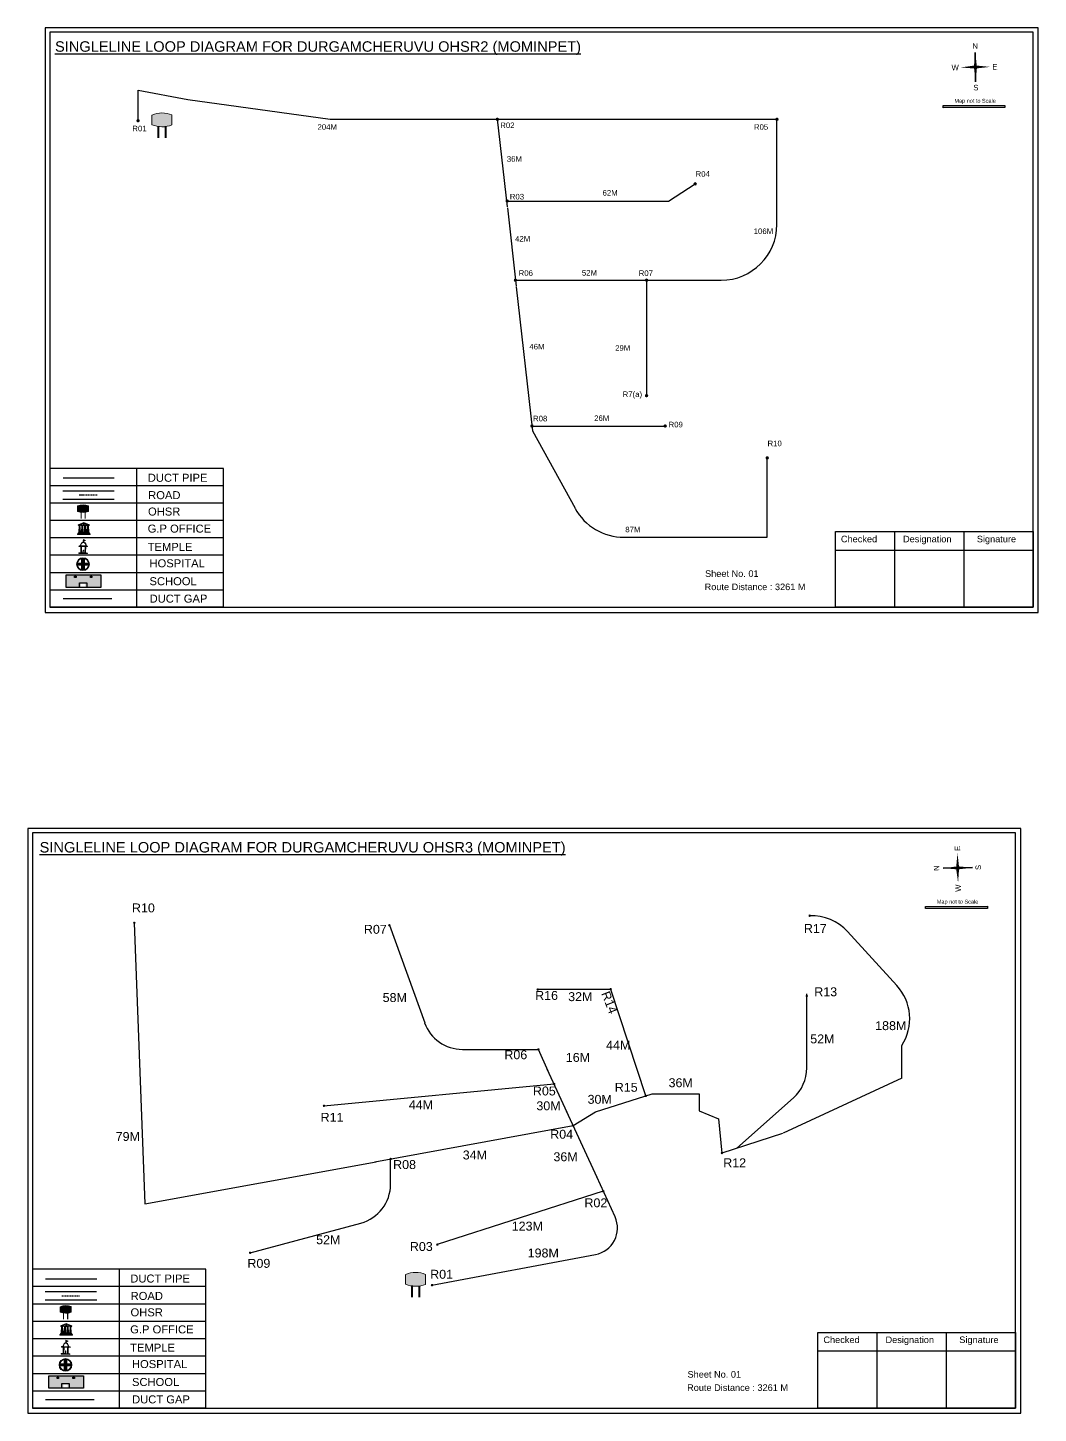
# Model space of a CAD drawing. Header units: inches. Extents: x 1512 to 7627, y 399 to 2397.
# Drawn here: x 2392 to 3297, y 399 to 1642 of the extents above; entities that cross this region are included whole.
import ezdxf

# ---------------------------------------------------------------- set-up
doc = ezdxf.new("R2010")
doc.units = ezdxf.units.IN
doc.header["$MEASUREMENT"] = 0
doc.linetypes.add('DASHEDX2', pattern=[1.5, 1, -0.5])
for name, color, linetype in [('LANDMARK', 7, 'Continuous'), ('OHT', 7, 'Continuous'), ('pipe', 5, 'Continuous')]:
    doc.layers.add(name, color=color, linetype=linetype)
doc.styles.get("Standard").update_dxf_attribs({"font": 'arial.ttf'})

# ---------------------------------------------------------------- blocks, each defined once
blk = doc.blocks.new('OHT')
at = {"linetype": 'Continuous', "lineweight": 0, "true_color": 0x0ffffc}
blk.add_hatch(color=4, dxfattribs=at).paths.add_polyline_path([(0.012, 1), (0, 1, 0.101323), (-0.4, 0.916), (-0.4, 0.525, 0.194075), (0.399, 0.521), (0.399, 0.921, 0.097877)])
at = {"color": 4, "linetype": 'Continuous', "lineweight": 0, "true_color": 0x0ffffc, "flags": 128}
for points in [[(-0.4, 0.525), (-0.4, 0.916)], [(0.399, 0.521), (0.399, 0.921)]]:
    blk.add_lwpolyline(points, dxfattribs=at)
at = {"color": 4, "linetype": 'Continuous', "lineweight": 0, "true_color": 0x0ffffc, "const_width": 0.075, "flags": 128}
for points in [[(-0.15, 0), (-0.15, 0.475)], [(0.15, 0), (0.15, 0.473)]]:
    blk.add_lwpolyline(points, dxfattribs=at)
at = {"color": 4, "linetype": 'Continuous', "lineweight": 0, "true_color": 0x0ffffc}
for centre, radius, start, end in [((0.006, -0.019), 1.019, 67.3109, 113.4711), ((0.004, 1.513), 1.068, 247.7682, 291.7007)]:
    blk.add_arc(centre, radius, start, end, dxfattribs=at)
blk = doc.blocks.new('Government_Office')
at = {"linetype": 'Continuous', "lineweight": 0, "true_color": 0xff0000}
for points in [[(-0.5, 0.05), (0.5, 0.05), (0.5, 0), (-0.5, 0)], [(-0.45, 0.08), (-0.45, 0.12), (0.45, 0.12), (0.45, 0.08)], [(-0.4, 0.14), (-0.4, 0.18), (0.4, 0.18), (0.4, 0.14)]]:
    blk.add_hatch(color=1, dxfattribs=at).paths.add_polyline_path(points)
h = blk.add_hatch(color=1, dxfattribs=at)
h.paths.add_polyline_path([(0.44, 0.72), (0.45, 0.75), (0, 0.93), (-0.45, 0.75), (-0.44, 0.72)])
h.paths.add_polyline_path([(0.36, 0.75), (-0.36, 0.75), (0, 0.9)], flags=16)
h.paths.add_polyline_path([(0, 0.78, -1), (0, 0.87, -1)], flags=0)
h = blk.add_hatch(color=1, dxfattribs=at)
edge = h.paths.add_edge_path()
edge.add_line((-0.27, 0.2), (-0.3, 0.68))
edge.add_line((-0.3, 0.68), (-0.29, 0.68))
edge.add_arc((-0.28, 0.69), 0.0176, 225.304, 441.5659)
edge.add_line((-0.28, 0.7), (-0.39, 0.7))
edge.add_arc((-0.39, 0.69), 0.0176, 98.4341, 314.696)
edge.add_line((-0.38, 0.68), (-0.37, 0.68))
edge.add_line((-0.37, 0.68), (-0.4, 0.2))
edge.add_line((-0.4, 0.2), (-0.27, 0.2))
h = blk.add_hatch(color=1, dxfattribs=at)
edge = h.paths.add_edge_path()
edge.add_line((-0.05, 0.2), (-0.07, 0.68))
edge.add_line((-0.07, 0.68), (-0.07, 0.68))
edge.add_arc((-0.05, 0.69), 0.0176, 225.304, 441.5659)
edge.add_line((-0.05, 0.7), (-0.17, 0.7))
edge.add_arc((-0.17, 0.69), 0.0176, 98.4341, 314.696)
edge.add_line((-0.16, 0.68), (-0.15, 0.68))
edge.add_line((-0.15, 0.68), (-0.18, 0.2))
edge.add_line((-0.18, 0.2), (-0.05, 0.2))
h = blk.add_hatch(color=1, dxfattribs=at)
edge = h.paths.add_edge_path()
edge.add_arc((0, 0.83), 0.0467, 90, 270)
edge.add_arc((0, 0.83), 0.0467, 270, 450)
h = blk.add_hatch(color=1, dxfattribs=at)
edge = h.paths.add_edge_path()
edge.add_line((0.18, 0.2), (0.15, 0.68))
edge.add_line((0.15, 0.68), (0.16, 0.68))
edge.add_arc((0.17, 0.69), 0.0176, 225.304, 441.5659)
edge.add_line((0.17, 0.7), (0.05, 0.7))
edge.add_arc((0.05, 0.69), 0.0176, 98.4341, 314.696)
edge.add_line((0.07, 0.68), (0.07, 0.68))
edge.add_line((0.07, 0.68), (0.05, 0.2))
edge.add_line((0.05, 0.2), (0.18, 0.2))
h = blk.add_hatch(color=1, dxfattribs=at)
edge = h.paths.add_edge_path()
edge.add_line((0.4, 0.2), (0.37, 0.68))
edge.add_line((0.37, 0.68), (0.38, 0.68))
edge.add_arc((0.39, 0.69), 0.0176, 225.304, 441.5659)
edge.add_line((0.4, 0.7), (0.28, 0.7))
edge.add_arc((0.28, 0.69), 0.0176, 98.4341, 314.696)
edge.add_line((0.29, 0.68), (0.3, 0.68))
edge.add_line((0.3, 0.68), (0.27, 0.2))
edge.add_line((0.27, 0.2), (0.4, 0.2))
at = {"color": 1, "linetype": 'Continuous', "lineweight": 0, "true_color": 0xff0000, "flags": 128}
for points in [[(-0.5, 0.05), (0.5, 0.05), (0.5, 0), (-0.5, 0)], [(-0.45, 0.75), (-0.44, 0.72), (0.44, 0.72), (0.45, 0.75), (0, 0.93)], [(-0.45, 0.08), (-0.45, 0.12), (0.45, 0.12), (0.45, 0.08)], [(-0.4, 0.14), (-0.4, 0.18), (0.4, 0.18), (0.4, 0.14)], [(-0.36, 0.75), (0.36, 0.75), (0, 0.9)]]:
    blk.add_lwpolyline(points, close=True, dxfattribs=at)
for points in [[(-0.27, 0.2), (-0.3, 0.68), (-0.29, 0.68, 1.379694), (-0.28, 0.7), (-0.39, 0.7, 1.379694), (-0.38, 0.68), (-0.37, 0.68), (-0.4, 0.2)], [(-0.05, 0.2), (-0.07, 0.68), (-0.07, 0.68, 1.379694), (-0.05, 0.7), (-0.17, 0.7, 1.379694), (-0.16, 0.68), (-0.15, 0.68), (-0.18, 0.2)], [(0, 0.87, 1), (0, 0.78, 1)], [(0.18, 0.2), (0.15, 0.68), (0.16, 0.68, 1.379694), (0.17, 0.7), (0.05, 0.7, 1.379694), (0.07, 0.68), (0.07, 0.68), (0.05, 0.2)], [(0.4, 0.2), (0.37, 0.68), (0.38, 0.68, 1.379694), (0.4, 0.7), (0.28, 0.7, 1.379694), (0.29, 0.68), (0.3, 0.68), (0.27, 0.2)]]:
    blk.add_lwpolyline(points, format="xyb", close=True, dxfattribs=at)
blk = doc.blocks.new('Temple')
at = {"linetype": 'Continuous', "lineweight": 0, "true_color": 0xe66000}
blk.add_hatch(color=32, dxfattribs=at).paths.add_polyline_path([(-0.006, 1), (0.147, 0.931), (0, 0.85)])
at = {"linetype": 'Continuous', "lineweight": 0, "true_color": 0xff0000}
h = blk.add_hatch(color=1, dxfattribs=at)
edge = h.paths.add_edge_path()
edge.add_line((0.175, 0.49), (0.225, 0.49))
edge.add_line((0.225, 0.49), (0.225, 0.497))
edge.add_line((0.225, 0.497), (0.307, 0.497))
edge.add_line((0.307, 0.497), (0.307, 0.533))
edge.add_line((0.307, 0.533), (0.257, 0.533))
edge.add_line((0.257, 0.533), (0.257, 0.54))
edge.add_line((0.257, 0.54), (0.2, 0.54))
edge.add_spline(control_points=[(0.2, 0.54), (0.2, 0.589), (0.19, 0.638), (0.142, 0.743), (0.092, 0.79), (0.027, 0.805), (0.02, 0.806), (0.012, 0.806)], knot_values=[4.712389, 4.712389, 4.712389, 4.712389, 5.278166, 5.278166, 6.117402, 6.117402, 6.223801, 6.223801, 6.223801, 6.223801], degree=3, periodic=0)
edge.add_line((0.012, 0.806), (0.012, 0.79))
edge.add_line((0.012, 0.79), (-0.012, 0.79))
edge.add_line((-0.012, 0.79), (-0.012, 0.806))
edge.add_spline(control_points=[(-0.012, 0.806), (-0.055, 0.802), (-0.096, 0.781), (-0.171, 0.699), (-0.197, 0.628), (-0.2, 0.55), (-0.2, 0.545), (-0.2, 0.54)], knot_values=[6.343965, 6.343965, 6.343965, 6.343965, 6.956638, 6.956638, 7.795874, 7.795874, 7.853982, 7.853982, 7.853982, 7.853982], degree=3, periodic=0)
edge.add_line((-0.2, 0.54), (-0.257, 0.54))
edge.add_line((-0.257, 0.54), (-0.257, 0.533))
edge.add_line((-0.257, 0.533), (-0.307, 0.533))
edge.add_line((-0.307, 0.533), (-0.307, 0.497))
edge.add_line((-0.307, 0.497), (-0.225, 0.497))
edge.add_line((-0.225, 0.497), (-0.225, 0.49))
edge.add_line((-0.225, 0.49), (-0.175, 0.49))
edge.add_line((-0.175, 0.49), (-0.175, 0.07))
edge.add_arc((-0.205, 0.07), 0.03, -90, 0, ccw=False)
edge.add_line((-0.205, 0.04), (-0.257, 0.04))
edge.add_line((-0.257, 0.04), (-0.257, 0.033))
edge.add_line((-0.257, 0.033), (-0.307, 0.033))
edge.add_line((-0.307, 0.033), (-0.307, 0))
edge.add_line((-0.307, 0), (0.307, 0))
edge.add_line((0.307, 0), (0.307, 0.033))
edge.add_line((0.307, 0.033), (0.257, 0.033))
edge.add_line((0.257, 0.033), (0.257, 0.04))
edge.add_line((0.257, 0.04), (0.205, 0.04))
edge.add_arc((0.205, 0.07), 0.03, 180, 270, ccw=False)
edge.add_line((0.175, 0.07), (0.175, 0.49))
h.paths.add_polyline_path([(0.125, 0.07, -0.414214), (0.095, 0.04), (0.05, 0.04), (0.05, 0.033), (-0.05, 0.033), (-0.05, 0.04), (-0.095, 0.04, -0.414214), (-0.125, 0.07), (-0.125, 0.497), (0.125, 0.497)], flags=16)
edge = h.paths.add_edge_path(flags=16)
edge.add_ellipse((0, 0.54), major_axis=(0, 0.242), ratio=0.722808, start_angle=270, end_angle=450, ccw=False)
edge.add_line((0.175, 0.54), (-0.175, 0.54))
h.paths.add_polyline_path([(0.012, 0.23), (0.012, 0.07), (-0.012, 0.07), (-0.012, 0.23)], flags=0)
h = blk.add_hatch(color=1, dxfattribs=at)
edge = h.paths.add_edge_path()
edge.add_line((0.012, 0.857), (0, 0.85))
edge.add_line((0, 0.85), (-0.003, 0.925))
edge.add_line((-0.003, 0.925), (-0.012, 0.925))
edge.add_line((-0.012, 0.925), (-0.012, 0.806))
edge.add_spline(control_points=[(-0.012, 0.806), (-0.004, 0.807), (0.004, 0.807), (0.012, 0.806)], knot_values=[6.223801, 6.223801, 6.223801, 6.223801, 6.343965, 6.343965, 6.343965, 6.343965], degree=3, periodic=0)
edge.add_line((0.012, 0.806), (0.012, 0.857))
h = blk.add_hatch(color=1, dxfattribs=at)
edge = h.paths.add_edge_path()
edge.add_line((0.012, 0.79), (0.012, 0.806))
edge.add_spline(control_points=[(0.012, 0.806), (0.004, 0.807), (-0.004, 0.807), (-0.012, 0.806)], knot_values=[6.223801, 6.223801, 6.223801, 6.223801, 6.343965, 6.343965, 6.343965, 6.343965], degree=3, periodic=0)
edge.add_line((-0.012, 0.806), (-0.012, 0.79))
edge.add_line((-0.012, 0.79), (0.012, 0.79))
at = {"color": 32, "linetype": 'Continuous', "lineweight": 0, "true_color": 0xe66000, "flags": 128}
blk.add_lwpolyline([(-0.006, 1), (0.147, 0.931), (0, 0.85), (-0.006, 1)], dxfattribs=at)
at = {"color": 1, "linetype": 'Continuous', "lineweight": 0, "true_color": 0xff0000, "flags": 128}
blk.add_lwpolyline([(0.2, 0.54), (0.257, 0.54), (0.257, 0.533), (0.307, 0.533), (0.307, 0.497), (0.225, 0.497), (0.225, 0.49), (0.175, 0.49), (0.175, 0.07, 0.414214), (0.205, 0.04), (0.257, 0.04), (0.257, 0.033), (0.307, 0.033), (0.307, 0), (-0.307, 0), (-0.307, 0.033), (-0.257, 0.033), (-0.257, 0.04), (-0.205, 0.04, 0.414214), (-0.175, 0.07), (-0.175, 0.49), (-0.225, 0.49), (-0.225, 0.497), (-0.307, 0.497), (-0.307, 0.533), (-0.257, 0.533), (-0.257, 0.54), (-0.2, 0.54)], format="xyb", dxfattribs=at)
blk.add_lwpolyline([(-0.175, 0.54), (0.175, 0.54)], dxfattribs=at)
blk.add_lwpolyline([(0.125, 0.497), (0.125, 0.07, -0.414214), (0.095, 0.04), (0.05, 0.04), (0.05, 0.033), (-0.05, 0.033), (-0.05, 0.04), (-0.095, 0.04, -0.414214), (-0.125, 0.07), (-0.125, 0.497)], format="xyb", close=True, dxfattribs=at)
for points in [[(0.012, 0.925), (-0.012, 0.925), (-0.012, 0.79), (0.012, 0.79)], [(0.012, 0.23), (-0.012, 0.23), (-0.012, 0.07), (0.012, 0.07)]]:
    blk.add_lwpolyline(points, close=True, dxfattribs=at)
at = {"color": 1, "linetype": 'Continuous', "lineweight": 0, "true_color": 0xff0000}
blk.add_ellipse((0, 0.54), major_axis=(0, 0.242), ratio=0.722808, start_param=4.712389, end_param=7.853982, dxfattribs=at)
blk.add_open_spline([(0.2, 0.54), (0.2, 0.589), (0.19, 0.638), (0.142, 0.743), (0.092, 0.79), (-0.023, 0.816), (-0.085, 0.794), (-0.171, 0.699), (-0.197, 0.628), (-0.2, 0.55), (-0.2, 0.545), (-0.2, 0.54)], degree=3, knots=[4.712389, 4.712389, 4.712389, 4.712389, 5.278166, 5.278166, 6.117402, 6.117402, 6.956638, 6.956638, 7.795874, 7.795874, 7.853982, 7.853982, 7.853982, 7.853982], dxfattribs=at)
blk = doc.blocks.new('*U17')
at = {"color": 0, "linetype": 'DASHEDX2', "transparency": 16777216}
blk.add_line((-8.2, 0), (8, 0), dxfattribs=at)
blk = doc.blocks.new('Hospital')
at = {"linetype": 'Continuous', "lineweight": 0, "true_color": 0x000000}
h = blk.add_hatch(color=18, dxfattribs=at)
h.paths.add_polyline_path([(-0.5, 0, 1), (0.5, 0, 1)])
h.paths.add_polyline_path([(0.45, 0, -1), (-0.45, 0, -1)], flags=16)
at = {"linetype": 'Continuous', "true_color": 0xff0000}
blk.add_hatch(color=1, dxfattribs=at).paths.add_polyline_path([(-0.39, 0.08), (-0.08, 0.08), (-0.08, 0.39), (0.08, 0.39), (0.08, 0.08), (0.39, 0.08), (0.39, -0.08), (0.08, -0.08), (0.08, -0.39), (-0.08, -0.39), (-0.08, -0.08), (-0.39, -0.08)])
at = {"color": 1, "linetype": 'Continuous', "true_color": 0xff0000, "flags": 128}
blk.add_lwpolyline([(-0.39, 0.08), (-0.08, 0.08), (-0.08, 0.39), (0.08, 0.39), (0.08, 0.08), (0.39, 0.08), (0.39, -0.08), (0.08, -0.08), (0.08, -0.39), (-0.08, -0.39), (-0.08, -0.08), (-0.39, -0.08)], close=True, dxfattribs=at)
at = {"color": 18, "linetype": 'Continuous', "lineweight": 0, "true_color": 0x000000}
for radius in [0.5, 0.446]:
    blk.add_circle((0, 0), radius, dxfattribs=at)
blk = doc.blocks.new('*U15')
at = {"color": 0, "linetype": 'DASHEDX2', "transparency": 16777216}
blk.add_line((-8.2, 0), (8, 0), dxfattribs=at)

msp = doc.modelspace()

# ---------------------------------------------------------------- hatches: boundary and pattern name
at = {"true_color": 0x0093dd}
h = msp.add_hatch(color=142, dxfattribs=at)
h.dxf.hatch_style = 1
h.paths.add_polyline_path([(3212, 1572), (3212, 1570.1), (3267.5, 1570.2), (3267.5, 1572.1)])
at = {"ltscale": 0.5}
h = msp.add_hatch(color=5, dxfattribs=at)
h.dxf.hatch_style = 1
h.paths.add_polyline_path([(2492, 1558.4, 1), (2488.9, 1558.4, 1)])
h = msp.add_hatch(color=5, dxfattribs=at)
h.dxf.hatch_style = 1
h.paths.add_polyline_path([(2814.1, 1559.7, 1), (2811, 1559.7, 1)])
h = msp.add_hatch(color=5, dxfattribs=at)
h.dxf.hatch_style = 1
h.paths.add_polyline_path([(3064.7, 1559.7, 1), (3061.6, 1559.7, 1)])
h = msp.add_hatch(color=5, dxfattribs=at)
h.dxf.hatch_style = 1
h.paths.add_polyline_path([(2991.4, 1501.8, 1), (2988.3, 1501.8, 1)])
h = msp.add_hatch(color=5, dxfattribs=at)
h.dxf.hatch_style = 1
h.paths.add_polyline_path([(2822.9, 1486.4, 1), (2819.8, 1486.4, 1)])
h = msp.add_hatch(color=5, dxfattribs=at)
h.dxf.hatch_style = 1
h.paths.add_polyline_path([(2830.3, 1415.4, 1), (2827.2, 1415.4, 1)])
h = msp.add_hatch(color=5, dxfattribs=at)
h.dxf.hatch_style = 1
h.paths.add_polyline_path([(2947.8, 1415.4, 1), (2944.7, 1415.4, 1)])
h = msp.add_hatch(color=5, dxfattribs=at)
h.dxf.hatch_style = 1
h.paths.add_polyline_path([(2947.8, 1311.8, 1), (2944.7, 1311.8, 1)])
h = msp.add_hatch(color=5, dxfattribs=at)
h.dxf.hatch_style = 1
h.paths.add_polyline_path([(2845.1, 1284.6, 1), (2842, 1284.6, 1)])
h = msp.add_hatch(color=5, dxfattribs=at)
h.dxf.hatch_style = 1
h.paths.add_polyline_path([(2964.5, 1284.6, 1), (2961.4, 1284.6, 1)])
h = msp.add_hatch(color=5, dxfattribs=at)
h.dxf.hatch_style = 1
h.paths.add_polyline_path([(3056, 1256, 1), (3052.9, 1256, 1)])
at = {"true_color": 0xc8c92d}
h = msp.add_hatch(color=52, dxfattribs=at)
h.dxf.hatch_style = 1
h.paths.add_polyline_path([(2432.2, 1151), (2426, 1151), (2426, 1139.9), (2432.2, 1139.9)])
h.paths.add_polyline_path([(2457.1, 1151), (2450.9, 1151), (2450.9, 1139.9), (2457.1, 1139.9)])
at = {"true_color": 0x293189}
h = msp.add_hatch(color=177, dxfattribs=at)
h.dxf.hatch_style = 1
h.paths.add_polyline_path([(2450.9, 1151), (2432.2, 1151), (2432.2, 1139.9), (2439.2, 1139.9), (2439.2, 1143.6), (2443.1, 1143.6), (2443.1, 1139.9), (2450.9, 1139.9)])
h.paths.add_polyline_path([(2434.9, 1148.6), (2433.5, 1148.6), (2433.5, 1149.8), (2434.9, 1149.8)], flags=16)
h.paths.add_polyline_path([(2447.8, 1148.6), (2447.8, 1149.8), (2449.1, 1149.8), (2449.1, 1148.6)], flags=16)
at = {"ltscale": 0.5}
h = msp.add_hatch(color=5, dxfattribs=at)
h.dxf.hatch_style = 1
h.paths.add_polyline_path([(3093.7, 845.4, 1), (3091.4, 845.4, 1)])
at = {"true_color": 0x0093dd}
h = msp.add_hatch(color=142, dxfattribs=at)
h.dxf.hatch_style = 1
h.paths.add_polyline_path([(3196.3, 853.7), (3196.3, 851.9), (3251.8, 852), (3251.8, 853.9)])
at = {"ltscale": 0.5}
h = msp.add_hatch(color=5, dxfattribs=at)
h.dxf.hatch_style = 1
h.paths.add_polyline_path([(2488.2, 839, 1), (2486, 839, 1)])
h = msp.add_hatch(color=5, dxfattribs=at)
h.dxf.hatch_style = 1
h.paths.add_polyline_path([(2716.8, 836.9, 1), (2714.6, 836.9, 1)])
h = msp.add_hatch(color=5, dxfattribs=at)
h.dxf.hatch_style = 1
h.paths.add_polyline_path([(2849.8, 779.2, 1), (2847.6, 779.2, 1)])
h = msp.add_hatch(color=5, dxfattribs=at)
h.dxf.hatch_style = 1
h.paths.add_polyline_path([(2915.2, 779.6, 1), (2913, 779.6, 1)])
h = msp.add_hatch(color=5, dxfattribs=at)
h.dxf.hatch_style = 1
h.paths.add_polyline_path([(3091, 773.4, 1), (3088.8, 773.4, 1)])
h = msp.add_hatch(color=5, dxfattribs=at)
h.dxf.hatch_style = 1
h.paths.add_polyline_path([(2850.4, 725.5, 1), (2848.2, 725.5, 1)])
h = msp.add_hatch(color=5, dxfattribs=at)
h.dxf.hatch_style = 1
h.paths.add_polyline_path([(2864.6, 694.5, 1), (2862.4, 694.5, 1)])
h = msp.add_hatch(color=5, dxfattribs=at)
h.dxf.hatch_style = 1
h.paths.add_polyline_path([(2946.7, 683.8, 1), (2944.5, 683.8, 1)])
h = msp.add_hatch(color=5, dxfattribs=at)
h.dxf.hatch_style = 1
h.paths.add_polyline_path([(2658.2, 674.9, 1), (2656, 674.9, 1)])
h = msp.add_hatch(color=5, dxfattribs=at)
h.dxf.hatch_style = 1
h.paths.add_polyline_path([(2881.7, 657.1, 1), (2879.5, 657.1, 1)])
h = msp.add_hatch(color=5, dxfattribs=at)
h.dxf.hatch_style = 1
h.paths.add_polyline_path([(2718, 627.2, 1), (2715.7, 627.2, 1)])
h = msp.add_hatch(color=5, dxfattribs=at)
h.dxf.hatch_style = 1
h.paths.add_polyline_path([(3014.9, 632.5, 1), (3012.7, 632.5, 1)])
h = msp.add_hatch(color=5, dxfattribs=at)
h.dxf.hatch_style = 1
h.paths.add_polyline_path([(2908.6, 598.3, 1), (2906.3, 598.3, 1)])
h = msp.add_hatch(color=5, dxfattribs=at)
h.dxf.hatch_style = 1
h.paths.add_polyline_path([(2759.8, 550.4, 1), (2757.6, 550.4, 1)])
h = msp.add_hatch(color=5, dxfattribs=at)
h.dxf.hatch_style = 1
h.paths.add_polyline_path([(2592, 543.1, 1), (2589.8, 543.1, 1)])
h = msp.add_hatch(color=5, dxfattribs=at)
h.dxf.hatch_style = 1
h.paths.add_polyline_path([(2755.1, 514.1, 1), (2752.8, 514.1, 1)])
at = {"true_color": 0xc8c92d}
h = msp.add_hatch(color=52, dxfattribs=at)
h.dxf.hatch_style = 1
h.paths.add_polyline_path([(2416.5, 432.8), (2410.4, 432.8), (2410.4, 421.7), (2416.5, 421.7)])
h.paths.add_polyline_path([(2441.4, 432.8), (2435.2, 432.8), (2435.2, 421.7), (2441.4, 421.7)])
at = {"true_color": 0x293189}
h = msp.add_hatch(color=177, dxfattribs=at)
h.dxf.hatch_style = 1
h.paths.add_polyline_path([(2435.2, 432.8), (2416.5, 432.8), (2416.5, 421.7), (2423.5, 421.7), (2423.5, 425.4), (2427.4, 425.4), (2427.4, 421.7), (2435.2, 421.7)])
h.paths.add_polyline_path([(2419.2, 430.3), (2417.8, 430.3), (2417.8, 431.6), (2419.2, 431.6)], flags=16)
h.paths.add_polyline_path([(2432.1, 430.3), (2432.1, 431.6), (2433.4, 431.6), (2433.4, 430.3)], flags=16)

# ---------------------------------------------------------------- linework, layer by layer
for p, q in [((3241.2, 1593.3), (3240.7, 1619.6)), ((3240.7, 1619.6), (3241.2, 1593.3)), ((3241.2, 1593.3), (3240.7, 1619.6)), ((3241, 1606.4), (3241.2, 1593.3)), ((2411.4, 1246.5), (2411.4, 1123.2)), ((2489.1, 1246.5), (2489.1, 1122)), ((2566.9, 1230.9), (2411.4, 1230.9)), ((2423, 1226.6), (2468.9, 1226.6)), ((2423, 1219.1), (2469.1, 1219.1)), ((2566.9, 1215.4), (2411.4, 1215.4)), ((2566.9, 1199.8), (2411.4, 1199.8)), ((2566.9, 1184.2), (2411.4, 1184.2)), ((2566.9, 1168.7), (2411.4, 1168.7)), ((2411.4, 1153.1), (2566.9, 1153.1)), ((2411.4, 1137.6), (2566.9, 1137.6)), ((2411.4, 1123.2), (2411.4, 1122)), ((2411.4, 1123), (2411.4, 1122)), ((2566.9, 1122), (2411.4, 1122)), ((3238.4, 888.5), (3212.1, 888)), ((3212.1, 888), (3238.4, 888.5)), ((3238.4, 888.5), (3212.1, 888)), ((3225.3, 888.2), (3238.4, 888.5)), ((2395.7, 528.3), (2395.7, 405)), ((2473.4, 528.3), (2473.4, 403.8)), ((2551.2, 512.7), (2395.7, 512.7)), ((2551.2, 497.1), (2395.7, 497.1)), ((2407.3, 508.4), (2453.2, 508.4)), ((2407.3, 500.9), (2453.4, 500.9)), ((2551.2, 481.6), (2395.7, 481.6)), ((2551.2, 466), (2395.7, 466)), ((2551.2, 450.5), (2395.7, 450.5)), ((2395.7, 434.9), (2551.2, 434.9)), ((2395.7, 419.4), (2551.2, 419.4)), ((2395.7, 405), (2395.7, 403.8)), ((2395.7, 404.8), (2395.7, 403.8)), ((2551.2, 403.8), (2395.7, 403.8))]:
    msp.add_line(p, q)
at = {"color": 1}
for p, q in [((3240.7, 1619.6), (3241, 1606.4)), ((3212.1, 888), (3225.3, 888.2))]:
    msp.add_line(p, q, dxfattribs=at)
at = {"color": 242, "true_color": 0xcd2027}
for p, q in [((3168.4, 1189.9), (3168.4, 1122)), ((3230.6, 1189.9), (3230.6, 1122)), ((3115.5, 1173.4), (3292.7, 1173.4)), ((3152.7, 471.7), (3152.7, 403.8)), ((3214.9, 471.7), (3214.9, 403.8)), ((3099.8, 455.2), (3277, 455.2))]:
    msp.add_line(p, q, dxfattribs=at)
at = {"color": 5}
for p, q in [((2487.1, 839), (2496.6, 587)), ((2715.7, 836.9), (2747.4, 749.3)), ((3126.5, 831.1), (3170.7, 782.8)), ((2914.2, 779.2), (2848.7, 779.2)), ((2945.6, 683.8), (2914.2, 779.2)), ((3089.9, 708.9), (3089.9, 775.3)), ((2781.2, 725.5), (2849.3, 725.5)), ((2858.2, 706), (2849.3, 725.5)), ((3175.1, 699.7), (3175.1, 729.1)), ((2875.2, 668.8), (2857.3, 707.9)), ((3175.1, 699.7), (3068.8, 650.3)), ((2657.1, 674.9), (2863.5, 694.5)), ((2900.6, 669.4), (2951.3, 685.7)), ((2951.3, 685.6), (2993.4, 685.6)), ((2993.4, 685.6), (2993.4, 670.3)), ((3027.3, 636.9), (3077.9, 682.1)), ((2901.9, 610.5), (2874.6, 670.2)), ((2880.6, 657.1), (2900.6, 669.4)), ((2993.4, 670.3), (3010.8, 663.1)), ((3010.8, 663.1), (3013.8, 632.5)), ((2702.8, 624.7), (2880.6, 657.1)), ((3068.2, 650), (3013.8, 632.5)), ((2496.6, 587), (2703.9, 624.8)), ((2716.8, 604.5), (2716.8, 627.2)), ((2918, 575.2), (2901.6, 611.1)), ((2907.5, 598.3), (2758.7, 550.4)), ((2590.9, 543.1), (2690.2, 569.7)), ((2753.9, 514.1), (2900.6, 541.6))]:
    msp.add_line(p, q, dxfattribs=at)
for points in [[(2407.3, 1641.8), (2407.3, 1117.3), (3297.4, 1117.3), (3297.4, 1641.8)], [(2411.4, 1637.8), (2411.4, 1122), (3292.7, 1122), (3292.7, 1637.8)], [(2457.1, 1151), (2457.1, 1139.9), (2426, 1139.9), (2426, 1151)], [(2434.9, 1149.8), (2434.9, 1148.6), (2433.5, 1148.6), (2433.5, 1149.8)], [(2447.8, 1148.6), (2447.8, 1149.8), (2449.1, 1149.8), (2449.1, 1148.6)], [(2391.6, 923.6), (2391.6, 399.1), (3281.7, 399.1), (3281.7, 923.6)], [(2395.7, 919.6), (2395.7, 403.8), (3277, 403.8), (3277, 919.6)], [(2441.4, 432.8), (2441.4, 421.7), (2410.4, 421.7), (2410.4, 432.8)], [(2419.2, 431.6), (2419.2, 430.3), (2417.8, 430.3), (2417.8, 431.6)], [(2432.1, 430.3), (2432.1, 431.6), (2433.4, 431.6), (2433.4, 430.3)]]:
    msp.add_lwpolyline(points, close=True)
at = {"color": 142, "true_color": 0x0093dd}
for points in [[(3267.5, 1570.2), (3212, 1570.1), (3212, 1572), (3267.5, 1572.1), (3267.5, 1570.2)], [(3251.8, 852), (3196.3, 851.9), (3196.3, 853.7), (3251.8, 853.9), (3251.8, 852)]]:
    msp.add_lwpolyline(points, dxfattribs=at)
for points in [[(2566.9, 1122), (2566.9, 1246.5), (2411.4, 1246.5)], [(2437.9, 1139.9), (2437.9, 1144), (2444.4, 1144), (2444.4, 1139.9)], [(2551.2, 403.8), (2551.2, 528.3), (2395.7, 528.3)], [(2422.2, 421.7), (2422.2, 425.8), (2428.7, 425.8), (2428.7, 421.7)]]:
    msp.add_lwpolyline(points)
at = {"color": 242, "true_color": 0xcd2027}
for points in [[(3292.7, 1122), (3115.5, 1122), (3115.5, 1189.9), (3292.7, 1189.9)], [(3277, 403.8), (3099.8, 403.8), (3099.8, 471.7), (3277, 471.7)]]:
    msp.add_lwpolyline(points, close=True, dxfattribs=at)
at = {"color": 5}
for centre, radius, start, end in [((3094, 801.4), 44, 42.4764, 91.9274), ((3138.2, 753.1), 44, 326.9437, 42.4764), ((2781.2, 761.5), 36, 199.8704, 270), ((3053.9, 708.9), 36, 311.753, 0), ((2680.8, 604.5), 36, 285.0132, 0), ((2896.2, 565.2), 24, 280.6389, 24.5797)]:
    msp.add_arc(centre, radius, start, end, dxfattribs=at)
at = {"color": 1}
for points in [[(3239.7, 1606.4), (3242.5, 1606.5), (3240.7, 1619.6)], [(3239.7, 1606.4), (3242.5, 1606.5), (3240.7, 1619.6)], [(3225.3, 886.9), (3225.2, 889.7), (3212.1, 888)], [(3225.3, 886.9), (3225.2, 889.7), (3212.1, 888)]]:
    msp.add_solid(points, dxfattribs=at)
for points in [[(3241, 1605.2), (3241, 1608), (3227.8, 1606.2)], [(3241, 1605.2), (3241, 1608), (3227.8, 1606.2)], [(3239.7, 1606.4), (3242.5, 1606.5), (3241.2, 1593.3)], [(3239.7, 1606.4), (3242.5, 1606.5), (3241.2, 1593.3)], [(3241, 1605.2), (3241, 1608), (3254.1, 1606.7)], [(3241, 1605.2), (3241, 1608), (3254.1, 1606.7)], [(3226.5, 888.3), (3223.7, 888.2), (3225, 901.4)], [(3226.5, 888.3), (3223.7, 888.2), (3225, 901.4)], [(3226.5, 888.3), (3223.7, 888.2), (3225.5, 875.1)], [(3226.5, 888.3), (3223.7, 888.2), (3225.5, 875.1)], [(3225.3, 886.9), (3225.2, 889.7), (3238.4, 888.5)], [(3225.3, 886.9), (3225.2, 889.7), (3238.4, 888.5)]]:
    msp.add_solid(points)
at = {"layer": 'OHT', "color": 5}
for p, q in [((2423.2, 1238), (2469.1, 1238)), ((2407.5, 519.8), (2453.4, 519.8))]:
    msp.add_line(p, q, dxfattribs=at)
at = {"layer": 'OHT', "color": 1}
for p, q in [((2423.2, 1129.8), (2466.8, 1129.8)), ((2407.5, 411.6), (2451.1, 411.6))]:
    msp.add_line(p, q, dxfattribs=at)
at = {"layer": 'pipe'}
for p, q in [((2490.5, 1558.4), (2490.5, 1585.9)), ((2490.5, 1585.9), (2535.2, 1577.6)), ((2535.2, 1577.6), (2662.7, 1559.7)), ((2662.7, 1559.7), (2798.4, 1559.7)), ((2798.4, 1559.7), (3063.1, 1559.7)), ((2812.5, 1559.7), (2821.4, 1481.1)), ((3063.1, 1465.4), (3063.1, 1559.7)), ((2966, 1486.4), (2989.9, 1501.8)), ((2820.8, 1486.4), (2966, 1486.4)), ((2821.5, 1480.4), (2829.4, 1410.1)), ((2828.8, 1415.4), (3013.1, 1415.4)), ((2829.5, 1409.4), (2844, 1280.4)), ((2946.3, 1415.4), (2946.3, 1311.8)), ((2843.5, 1284.6), (2963, 1284.6)), ((2844, 1280.4), (2882.2, 1210.8)), ((3054.5, 1184.8), (3054.5, 1256)), ((2926, 1184.8), (3054.5, 1184.8))]:
    msp.add_line(p, q, dxfattribs=at)
for centre, start, end in [((3013.1, 1465.4), 270, 0), ((2926, 1234.8), 208.7257, 270)]:
    msp.add_arc(centre, 50, start, end, dxfattribs=at)

# ---------------------------------------------------------------- block references
at = {"linetype": 'DASHEDX2'}
for name, p in [('*U17', (2446, 1222.8)), ('*U15', (2430.3, 504.6))]:
    msp.add_blockref(name, p, dxfattribs=at)
at = {"layer": 'LANDMARK'}
for name, p, xscale, yscale, zscale in [('Government_Office', (2441.8, 1187.4), 11.32114773247135, 11.32114773247135, 11.32114773247135), ('Hospital', (2441.1, 1160.7), 11.41772014427468, 11.41772014427468, 11.41772014427468), ('Government_Office', (2426.1, 469.2), 11.32114773247135, 11.32114773247135, 11.32114773247135), ('Hospital', (2425.4, 442.5), 11.41772014427468, 11.41772014427468, 11.41772014427468)]:
    msp.add_blockref(name, p, dxfattribs=dict(at, xscale=xscale, yscale=yscale, zscale=zscale))
at = {"layer": 'LANDMARK', "xscale": 12.62452535729322, "yscale": 12.62452535729322, "zscale": 12.62452535729322, "rotation": 358.3713438591284}
for p in [(2441.2, 1170.3), (2425.5, 452.1)]:
    msp.add_blockref('Temple', p, dxfattribs=at)
at = {"layer": 'OHT'}
for p, xscale, yscale, zscale in [((2511.9, 1543), 22.41341502807723, 22.41341502807723, 22.41341502807723), ((2441.2, 1201.5), 12.45189723782068, 12.45189723782068, 12.45189723782068), ((2739.3, 503.1), 22.41341502807723, 22.41341502807723, 22.41341502807723), ((2425.5, 483.3), 12.45189723782068, 12.45189723782068, 12.45189723782068)]:
    msp.add_blockref('OHT', p, dxfattribs=dict(at, xscale=xscale, yscale=yscale, zscale=zscale))

# ---------------------------------------------------------------- texts
at = {"color": 242, "true_color": 0xcd2027}
for s, p in [('%%USINGLELINE LOOP DIAGRAM FOR DURGAMCHERUVU OHSR2 (MOMINPET)', (2416, 1620.3)), ('%%USINGLELINE LOOP DIAGRAM FOR DURGAMCHERUVU OHSR3 (MOMINPET)', (2402.2, 902.1))]:
    msp.add_text(s, height=9.375, dxfattribs=at).set_placement(p)
for s, height, rotation, p in [('N', 4.95, 1.0063, (3238.4, 1622.9)), ('W', 4.95, 1.0063, (3219.7, 1603.6)), ('E', 4.95, 1.0063, (3256.3, 1604.3)), ('S', 4.95, 1.0063, (3239.2, 1585.6)), ('E', 4.95, 91.0063, (3227.4, 903.5)), ('N', 4.95, 91.0063, (3208.8, 885.7)), ('S', 4.95, 91.0063, (3246.1, 886.4)), ('W', 4.95, 91.0063, (3228.1, 866.9)), ('R14', 8, 291.4161, (2905.5, 775.7))]:
    msp.add_text(s, height=height, rotation=rotation).set_placement(p)
for s, height, p in [('Map not to Scale', 3.542, (3222.2, 1574.5)), ('R01', 5, (2485.3, 1548.9)), ('204M', 5, (2651.3, 1550.3)), ('R02', 5, (2815.1, 1551.8)), ('R05', 5, (3042.5, 1550.3)), ('36M', 5, (2821, 1521.6)), ('R04', 5, (2990.2, 1508.2)), ('R03', 5, (2823.7, 1487.8)), ('62M', 5, (2906.8, 1491.2)), ('42M', 5, (2828.4, 1450)), ('106M', 5, (3042.3, 1456.8)), ('R06', 5, (2831.6, 1419.3)), ('52M', 5, (2888.3, 1419.5)), ('R07', 5, (2939.2, 1419.2)), ('46M', 5, (2841.2, 1353.3)), ('29M', 5, (2918.1, 1352.1)), ('R7(a)', 5, (2924.8, 1310.6)), ('R08', 5, (2844.5, 1288.8)), ('26M', 5, (2899.3, 1289.1)), ('R09', 5, (2966, 1283.4)), ('R10', 5, (3054.7, 1266.5)), ('DUCT PIPE', 7.18, (2499.2, 1234.6)), ('ROAD ', 7.18, (2499.5, 1219)), ('OHSR', 7.18, (2499.4, 1204.3)), ('G.P OFFICE', 7.18, (2499.1, 1189)), ('87M', 5, (2927.2, 1189.3)), ('Checked', 5.89, (3120.5, 1180.3)), ('Designation', 5.886, (3176.2, 1180.3)), ('Signature', 5.89, (3242.3, 1180.3)), ('TEMPLE', 7.18, (2499.1, 1172.6)), ('HOSPITAL', 7.18, (2500.7, 1157.9)), ('SCHOOL', 7.18, (2500.7, 1141.8)), ('Sheet No. 01', 5.886, (2998.7, 1149.3)), ('Route Distance : 3261 M', 5.886, (2998.3, 1137.4)), ('DUCT GAP', 7.18, (2500.8, 1126.2)), ('Map not to Scale', 3.542, (3206.5, 856.2)), ('R10', 8, (2485, 848.4)), ('R07', 8, (2692.9, 829.2)), ('R17', 8, (3087.3, 830)), ('58M', 8, (2709.7, 768)), ('R16', 8, (2846.4, 769.9)), ('32M', 8, (2876, 768.8)), ('R13', 8, (3096.6, 773.2)), ('188M', 8, (3151.2, 742.8)), ('44M', 8, (2910, 725.3)), ('52M', 8, (3093, 730.9)), ('R06', 8, (2818.8, 716.7)), ('16M', 8, (2873.9, 714.3)), ('36M', 8, (2966, 691.6)), ('R05', 8, (2844.4, 684.2)), ('30M', 8, (2893.4, 676.7)), ('R15', 8, (2917.8, 687.5)), ('44M', 8, (2733.2, 671.8)), ('30M', 8, (2847.5, 670.9)), ('R11', 8, (2654.1, 660.6)), ('79M', 8, (2470.4, 643.4)), ('R04', 8, (2859.9, 645.4)), ('34M', 8, (2781.5, 626.8)), ('R08', 8, (2719.1, 618.2)), ('36M', 8, (2862.8, 625.2)), ('R12', 8, (3015, 619.8)), ('R02', 8, (2890.6, 583.9)), ('123M', 8, (2825.4, 563)), ('52M', 8, (2650.1, 550.8)), ('R03', 8, (2734.1, 544.7)), ('198M', 8, (2839.7, 538.9)), ('R09', 8, (2588.5, 529.6)), ('DUCT PIPE', 7.18, (2483.5, 516.4)), ('R01', 8, (2752.3, 519.8)), ('ROAD ', 7.18, (2483.8, 500.8)), ('OHSR', 7.18, (2483.7, 486.1)), ('G.P OFFICE', 7.18, (2483.4, 470.8)), ('TEMPLE', 7.18, (2483.4, 454.4)), ('Checked', 5.89, (3104.8, 462.1)), ('Designation', 5.886, (3160.5, 462.1)), ('Signature', 5.89, (3226.6, 462.1)), ('HOSPITAL', 7.18, (2485, 439.7)), ('Sheet No. 01', 5.886, (2983, 431.1)), ('SCHOOL', 7.18, (2485, 423.6)), ('Route Distance : 3261 M', 5.886, (2982.6, 419.2)), ('DUCT GAP', 7.18, (2485.1, 408))]:
    msp.add_text(s, height=height).set_placement(p)

doc.saveas('drawing.dxf')
